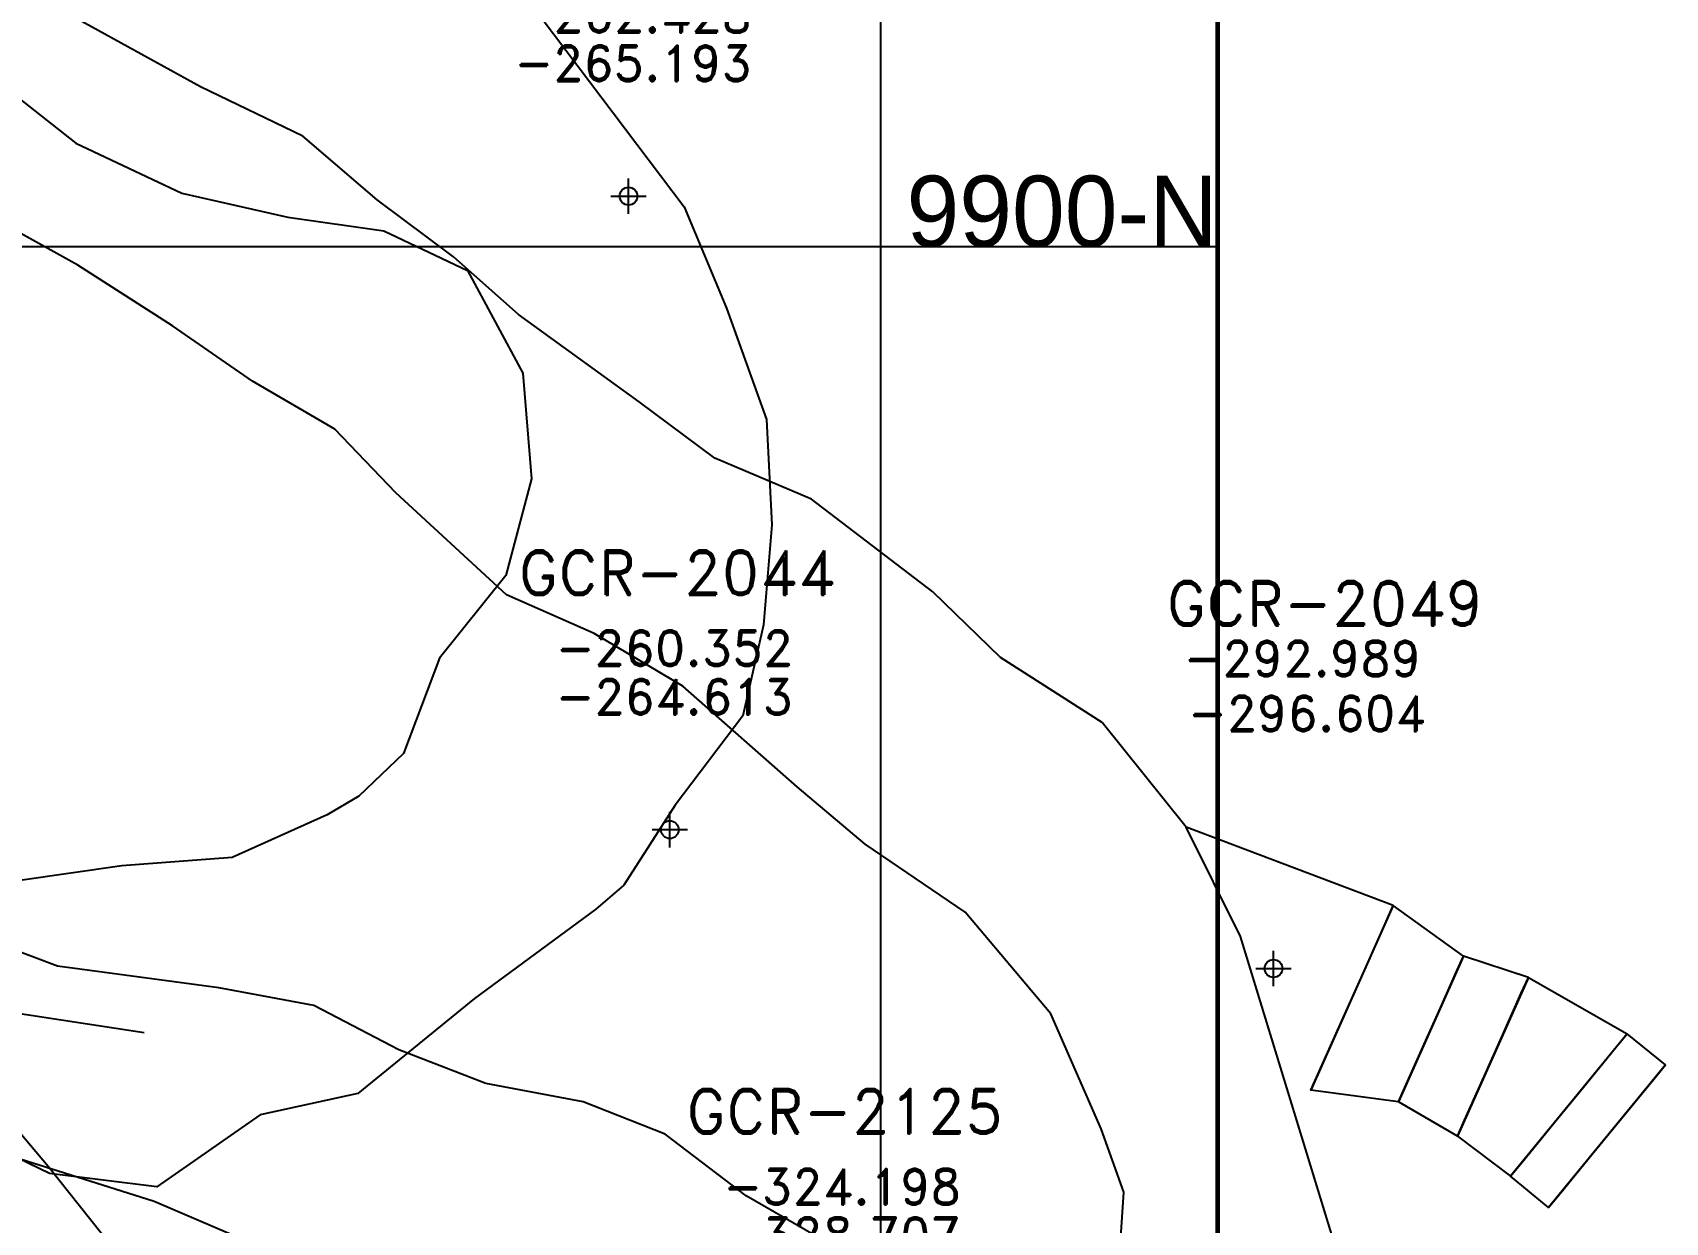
# Model space of a CAD drawing. Extents: x 10554 to 11088, y 9752 to 10019.
# Drawn here: x 10876.08 to 10922.12, y 9872.49 to 9906.03 of the extents above; entities that cross this region are included whole.
import ezdxf
from ezdxf.enums import TextEntityAlignment as Align

# ---------------------------------------------------------------- set-up
doc = ezdxf.new("R2010")
doc.units = 0
doc.header["$PDMODE"] = 34
doc.header["$PDSIZE"] = 0.5
doc.layers.get('0').update_dxf_attribs({"linetype": 'CONTINUOUS'})
for name, color, linetype in [('1', 7, 'CONTINUOUS'), ('ABAJO', 7, 'CONTINUOUS'), ('ARRIBA', 7, 'CONTINUOUS'), ('coordenadas', 7, 'CONTINUOUS'), ('COORTXT', 7, 'CONTINUOUS'), ('MARGEN', 7, 'CONTINUOUS'), ('MTEXT', 7, 'CONTINUOUS'), ('PE', 1, 'CONTINUOUS'), ('POL-12-SEPT.-06', 2, 'CONTINUOUS'), ('R-241-7710-E', 7, 'CONTINUOUS'), ('SEC', 7, 'CONTINUOUS')]:
    doc.layers.add(name, color=color, linetype=linetype)
doc.styles.add('ROMAND', font='ROMAND.SHX')
doc.styles.add('ROMANS', font='ROMANS')

# ---------------------------------------------------------------- blocks, each defined once
blk = doc.blocks.new('F2')
blk.add_point((0, 0))
at = {"style": 'ROMAND'}
for tag, height, p in [('NOMBRE', 1.25, (0.201, 6.617)), ('CIELO', 1, (0.136, 4.616)), ('PISO', 1, (0.136, 3.247))]:
    blk.add_attdef(tag, text='', height=height, dxfattribs=at).set_placement(p, align=Align.CENTER)
at = {"style": 'ROMANS', "flags": 1}
for tag, p in [('MINA', (-0.074, -3.255)), ('LOCALIZACION', (-0.074, -4.928)), ('ESTRUCTURA', (-0.074, -6.618)), ('NIVEL', (-0.074, -8.29)), ('OBRA', (-0.074, -10.121)), ('FECHA', (-0.074, -11.793)), ('ATRAS', (-0.074, -13.483)), ('TOPOGRAFO', (2.675, -15.297))]:
    blk.add_attdef(tag, text='', height=1.25, dxfattribs=at).set_placement(p, align=Align.CENTER)
blk = doc.blocks.new('mar1a')
at = {"layer": 'MARGEN', "const_width": 0.001}
blk.add_lwpolyline([(0, 1), (1, 1), (1, 0), (0, 0)], close=True, dxfattribs=at)
at = {"layer": 'MARGEN', "style": 'ROMAND', "width": 0.7, "flags": 4}
for tag, height, p in [('TITULO', 0.0065, (0.86745, 0.03284)), ('TITULO', 0.0065, (0.86745, 0.02393)), ('TITULO', 0.0065, (0.86745, 0.01497)), ('NUMERO', 0.01115, (0.97431, 0.01271)), ('CAJON', 0.00446, (0.97523, 0.0016))]:
    blk.add_attdef(tag, text='', height=height, dxfattribs=at).set_placement(p, align=Align.CENTER)
at = {"layer": 'MTEXT', "style": 'ROMAND', "width": 0.7, "flags": 4}
for tag, p, height in [('ESCALA', (0.74285, 0.07125), 0.004), ('DISENO', (0.74342, 0.03808), 0.004), ('FECHA', (0.95039, 0.03309), 0.0035), ('REVISO', (0.73747, 0.02104), 0.004), ('ARCHIVO', (0.83686, 0.00225), 0.004)]:
    blk.add_attdef(tag, p, '', height=height, dxfattribs=at)
at = {"layer": 'MTEXT', "style": 'ROMAND', "width": 0.7}
for tag, p in [('COTAS', (0.74365, 0.05435)), ('NOMBRE', (0.74311, 0.0033))]:
    blk.add_attdef(tag, p, '', height=0.004, dxfattribs=at)

msp = doc.modelspace()

# ---------------------------------------------------------------- linework, layer by layer
at = {"color": 1}
for points in [[(10918.261, 9879.393, -297.08), (10921.048, 9877.806, -297.216)], [(10918.261, 9879.393, -293.68), (10921.048, 9877.806, -293.716)], [(10916.264, 9874.919, -297.08), (10917.753, 9873.784, -297.216)], [(10916.264, 9874.919, -293.68), (10917.753, 9873.784, -293.716)]]:
    msp.add_polyline3d(points, dxfattribs=at)
at = {"layer": '1', "color": 1}
msp.add_lwpolyline([(10851.002, 9882.149), (10879.222, 9877.842)], dxfattribs=at)
at = {"layer": 'ABAJO', "color": 1}
for points in [[(10918.261, 9879.393, -297.08), (10916.431, 9879.991, -296.996), (10914.452, 9881.422, -296.917), (10908.61, 9883.633, -296.369)], [(10922.124, 9876.924, -297.31), (10921.048, 9877.806, -297.216)], [(10916.264, 9874.919, -297.08), (10914.597, 9875.882, -296.996), (10912.129, 9876.216, -296.917), (10912.129, 9876.216, -296.917)], [(10918.829, 9872.902, -297.31), (10917.753, 9873.784, -297.216)]]:
    msp.add_polyline3d(points, dxfattribs=at)
at = {"layer": 'ARRIBA', "color": 1}
for points in [[(10918.261, 9879.393, -293.68), (10916.431, 9879.991, -293.696), (10914.452, 9881.422, -293.617), (10908.61, 9883.633, -291.769)], [(10922.124, 9876.924, -293.71), (10921.048, 9877.806, -293.716)], [(10916.264, 9874.919, -293.68), (10914.597, 9875.882, -293.696), (10912.129, 9876.216, -293.617), (10912.129, 9876.216, -293.617)], [(10918.829, 9872.902, -293.71), (10917.753, 9873.784, -293.716)]]:
    msp.add_polyline3d(points, dxfattribs=at)
at = {"layer": 'coordenadas', "color": 0}
msp.add_lwpolyline([(10776.496, 9838.299), (10909.496, 9838.299), (10909.496, 9939.799), (10776.496, 9939.799)], close=True, dxfattribs=at)
for points in [[(10900, 9838.299), (10900, 9939.799)], [(10776.496, 9900), (10909.496, 9900)]]:
    msp.add_lwpolyline(points, dxfattribs=at)
at = {"layer": 'R-241-7710-E', "color": 0}
for points in [[(10871.725, 9911.656, -262.665), (10871.725, 9911.656, -262.665), (10873.675, 9910.67, -262.617), (10876.953, 9910.635, -262.595), (10879.287, 9909.629, -262.317), (10882.281, 9908.218, -262.287), (10885.037, 9906.774, -261.872), (10888.036, 9907.343, -262.081), (10890.446, 9906.419, -262), (10894.456, 9901.119, -262.407)], [(10871.725, 9911.656, -267.665), (10871.725, 9911.656, -267.665), (10873.675, 9910.67, -267.417), (10876.953, 9910.635, -266.795), (10879.287, 9909.629, -266.617), (10882.281, 9908.218, -266.487), (10885.037, 9906.774, -266.472), (10888.036, 9907.343, -266.381), (10890.446, 9906.419, -266.1), (10894.456, 9901.119, -265.804)], [(10868.92, 9905.243, -262.665), (10868.92, 9905.243, -262.665), (10871.882, 9904.63, -262.617), (10875.16, 9904.596, -262.595), (10877.294, 9902.918, -262.317), (10880.288, 9901.508, -262.287), (10883.271, 9900.83, -261.872), (10885.986, 9900.441, -262.081), (10888.34, 9899.325, -262), (10889.899, 9896.429, -259.105)], [(10868.92, 9905.243, -267.665), (10868.92, 9905.243, -267.665), (10871.882, 9904.63, -267.417), (10875.16, 9904.596, -266.795), (10877.294, 9902.918, -266.617), (10880.288, 9901.508, -266.487), (10883.271, 9900.83, -266.472), (10885.986, 9900.441, -266.381), (10888.34, 9899.325, -266.1), (10889.899, 9896.429, -265.505)], [(10881.332, 9879.103, -321.985), (10881.332, 9879.103, -321.985), (10881.332, 9879.103, -321.985), (10881.332, 9879.103, -321.985), (10881.332, 9879.103, -321.985), (10881.332, 9879.103, -321.985), (10881.332, 9879.103, -321.985), (10881.332, 9879.103, -321.985), (10876.776, 9879.707, -321.569), (10874.099, 9880.72, -320.996), (10871.792, 9881.726, -320.769), (10869.114, 9882.635, -320.2)], [(10881.332, 9879.103, -326.385), (10881.332, 9879.103, -326.385), (10881.332, 9879.103, -326.385), (10881.332, 9879.103, -326.385), (10881.332, 9879.103, -326.385), (10881.332, 9879.103, -326.385), (10881.332, 9879.103, -326.385), (10881.332, 9879.103, -326.385), (10876.776, 9879.707, -325.869), (10874.099, 9880.72, -325.596), (10871.792, 9881.726, -325.369), (10869.114, 9882.635, -325)], [(10879.503, 9873.075, -321.985), (10879.503, 9873.075, -321.985), (10879.503, 9873.075, -321.985), (10879.503, 9873.075, -321.985), (10879.503, 9873.075, -321.985), (10879.503, 9873.075, -321.985), (10879.503, 9873.075, -321.985), (10879.503, 9873.075, -321.985), (10875.193, 9874.439, -321.569), (10872.43, 9875.165, -320.996), (10870.065, 9875.98, -320.769), (10867.359, 9876.793, -320.2)], [(10879.503, 9873.075, -326.385), (10879.503, 9873.075, -326.385), (10879.503, 9873.075, -326.385), (10879.503, 9873.075, -326.385), (10879.503, 9873.075, -326.385), (10879.503, 9873.075, -326.385), (10879.503, 9873.075, -326.385), (10879.503, 9873.075, -326.385), (10875.193, 9874.439, -325.869), (10872.43, 9875.165, -325.596), (10870.065, 9875.98, -325.369), (10867.359, 9876.793, -325)]]:
    msp.add_polyline3d(points, dxfattribs=at)
at = {"layer": 'R-241-7710-E'}
for points in [[(10880.808, 9904.502, -287.747), (10880.808, 9904.502, -287.747), (10880.808, 9904.502, -287.747), (10880.808, 9904.502, -287.747), (10876.708, 9906.758, -286.575), (10873.797, 9909.298, -286.061), (10873.797, 9909.298, -286.061)], [(10880.808, 9904.502, -291.947), (10880.808, 9904.502, -291.947), (10880.808, 9904.502, -291.947), (10880.808, 9904.502, -291.947), (10876.708, 9906.758, -291.475), (10873.797, 9909.298, -290.761), (10873.797, 9909.298, -290.761)], [(10898.046, 9892.88, -289.276), (10895.317, 9894.03, -288.937), (10893.181, 9895.622, -288.526), (10889.777, 9898.086, -288.335), (10887.942, 9899.713, -287.951), (10885.79, 9901.316, -288.338), (10883.702, 9903.117, -288.017), (10880.808, 9904.502, -287.747)], [(10898.046, 9892.88, -294.776), (10895.317, 9894.03, -294.337), (10893.181, 9895.622, -294.026), (10889.777, 9898.086, -293.435), (10887.942, 9899.713, -293.051), (10885.79, 9901.316, -292.738), (10883.702, 9903.117, -292.417), (10880.808, 9904.502, -291.947)], [(10877.35, 9899.477, -287.747), (10877.35, 9899.477, -287.747), (10877.35, 9899.477, -287.747), (10877.35, 9899.477, -287.747), (10873.134, 9901.815, -286.575), (10870.153, 9904.037, -286.061), (10870.153, 9904.037, -286.061)], [(10877.35, 9899.477, -291.947), (10877.35, 9899.477, -291.947), (10877.35, 9899.477, -291.947), (10877.35, 9899.477, -291.947), (10873.134, 9901.815, -291.475), (10870.153, 9904.037, -290.761), (10870.153, 9904.037, -290.761)], [(10894.456, 9901.119, -265.804), (10895.642, 9898.261, -265.705), (10896.775, 9895.121, -265.505), (10896.924, 9892.157, -265.105), (10896.692, 9889.338, -264.909), (10896.102, 9886.769, -264.626), (10894.197, 9884.248, -264.429), (10892.75, 9881.995, -264.356), (10891.961, 9881.319, -264.622), (10888.537, 9878.794, -264.738)], [(10894.418, 9887.608, -289.276), (10891.915, 9889.087, -288.937), (10889.439, 9890.185, -288.526), (10886.318, 9893.061, -288.335), (10884.597, 9894.853, -287.951), (10882.275, 9896.209, -288.338), (10880.017, 9897.763, -288.017), (10877.35, 9899.477, -287.747)], [(10894.418, 9887.608, -294.776), (10891.915, 9889.087, -294.337), (10889.439, 9890.185, -294.026), (10886.318, 9893.061, -293.435), (10884.597, 9894.853, -293.051), (10882.275, 9896.209, -292.738), (10880.017, 9897.763, -292.417), (10877.35, 9899.477, -291.947)], [(10889.899, 9896.429, -259.105), (10889.899, 9896.429, -259.105), (10889.899, 9896.429, -259.105), (10890.145, 9893.448, -258.905), (10889.423, 9890.722, -258.009), (10887.555, 9888.396, -257.226), (10886.534, 9885.706, -257.729), (10885.279, 9884.499, -258.322), (10885.279, 9884.499, -258.322)], [(10889.899, 9896.429, -265.505), (10889.899, 9896.429, -265.505), (10889.899, 9896.429, -265.505), (10890.145, 9893.448, -265.105), (10889.423, 9890.722, -264.909), (10887.555, 9888.396, -264.626), (10886.534, 9885.706, -264.429), (10885.279, 9884.499, -264.622), (10885.279, 9884.499, -264.622)], [(10901.462, 9890.266, -290.267), (10901.462, 9890.266, -290.267), (10901.462, 9890.266, -290.267), (10901.462, 9890.266, -290.267), (10898.046, 9892.88, -289.276), (10898.046, 9892.88, -289.276), (10898.046, 9892.88, -289.276), (10898.046, 9892.88, -289.276)], [(10901.462, 9890.266, -295.267), (10901.462, 9890.266, -295.267), (10901.462, 9890.266, -295.267), (10901.462, 9890.266, -295.267), (10898.046, 9892.88, -294.776), (10898.046, 9892.88, -294.776), (10898.046, 9892.88, -294.776), (10898.046, 9892.88, -294.776)], [(10913.14, 9870.748, -292.085), (10910.14, 9880.548, -292.129), (10908.61, 9883.633, -291.769), (10906.245, 9886.581, -291.439), (10903.37, 9888.418, -290.537), (10901.462, 9890.266, -290.267)], [(10913.14, 9870.748, -297.085), (10910.14, 9880.548, -296.529), (10908.61, 9883.633, -296.369), (10906.245, 9886.581, -296.039), (10903.37, 9888.418, -295.537), (10901.462, 9890.266, -295.267)], [(10860.793, 9888.952, -299.464), (10860.793, 9888.952, -299.464), (10860.793, 9888.952, -299.464), (10860.793, 9888.952, -299.464), (10868.027, 9883.537, -298.082), (10870.186, 9881.131, -297.732), (10871.568, 9878.671, -297.535), (10874.358, 9876.62, -297.265), (10876.514, 9874.073, -297.004), (10878.597, 9871.458, -296.342), (10878.597, 9871.458, -296.342)], [(10860.793, 9888.952, -304.264), (10860.793, 9888.952, -304.264), (10860.793, 9888.952, -304.264), (10865.337, 9885.628, -303.748), (10868.027, 9883.537, -303.182), (10870.186, 9881.131, -302.632), (10871.568, 9878.671, -302.135), (10874.358, 9876.62, -301.565), (10876.514, 9874.073, -301.304), (10878.597, 9871.458, -301.142), (10878.597, 9871.458, -301.142)], [(10897.635, 9884.767, -290.267), (10897.635, 9884.767, -290.267), (10897.635, 9884.767, -290.267), (10897.635, 9884.767, -290.267), (10894.418, 9887.608, -289.276), (10894.418, 9887.608, -289.276), (10894.418, 9887.608, -289.276), (10894.418, 9887.608, -289.276)], [(10897.635, 9884.767, -295.267), (10897.635, 9884.767, -295.267), (10897.635, 9884.767, -295.267), (10897.635, 9884.767, -295.267), (10894.418, 9887.608, -294.776), (10894.418, 9887.608, -294.776), (10894.418, 9887.608, -294.776), (10894.418, 9887.608, -294.776)], [(10885.279, 9884.499, -258.322), (10884.388, 9883.974, -258.417), (10881.704, 9882.775, -258.165), (10878.594, 9882.536, -257.385), (10875.654, 9882.114, -257.618), (10872.318, 9881.75, -257.416), (10868.966, 9881.987, -256.818), (10865.804, 9881.943, -256.335)], [(10885.279, 9884.499, -264.622), (10884.388, 9883.974, -264.417), (10881.704, 9882.775, -263.965), (10878.594, 9882.536, -263.785), (10875.654, 9882.114, -263.118), (10872.318, 9881.75, -262.816), (10868.966, 9881.987, -262.718), (10865.804, 9881.943, -263.135)], [(10906.853, 9873.339, -292.085), (10906.21, 9875.123, -292.129), (10904.797, 9878.369, -291.769), (10902.373, 9881.236, -291.439), (10899.556, 9883.154, -290.537), (10897.635, 9884.767, -290.267)], [(10906.853, 9873.339, -297.085), (10906.21, 9875.123, -296.529), (10904.797, 9878.369, -296.369), (10902.373, 9881.236, -296.039), (10899.556, 9883.154, -295.537), (10897.635, 9884.767, -295.267)], [(10900.876, 9869.736, -324.198), (10898.108, 9872.132, -323.641), (10896.203, 9873.232, -323.562), (10893.913, 9874.973, -323.01), (10891.608, 9875.881, -322.188), (10888.855, 9876.403, -321.825), (10886.408, 9877.354, -321.884), (10884.01, 9878.605, -322.038), (10881.332, 9879.103, -321.985)], [(10899.505, 9870.768, -328.767), (10898.108, 9872.132, -328.441), (10896.203, 9873.232, -328.062), (10893.913, 9874.973, -327.71), (10891.608, 9875.881, -327.588), (10888.855, 9876.403, -327.325), (10886.408, 9877.354, -327.084), (10884.01, 9878.605, -326.738), (10881.332, 9879.103, -326.385)], [(10888.537, 9878.794, -258.936), (10885.246, 9876.121, -258.417), (10882.497, 9875.519, -258.165), (10879.583, 9873.49, -257.385), (10876.556, 9873.863, -257.618), (10872.991, 9875.586, -257.416), (10869.661, 9875.625, -256.818), (10866.532, 9875.283, -256.335)], [(10888.537, 9878.794, -264.738), (10885.246, 9876.121, -264.417), (10882.497, 9875.519, -263.965), (10879.583, 9873.49, -263.785), (10876.556, 9873.863, -263.118), (10872.991, 9875.586, -262.816), (10869.661, 9875.625, -262.718), (10866.532, 9875.283, -263.135)], [(10895.999, 9866.618, -324.115), (10895.999, 9866.618, -324.115), (10894.432, 9867.395, -323.562), (10892.025, 9868.753, -323.01), (10889.692, 9869.565, -322.188), (10887.025, 9870.374, -321.825), (10884.491, 9871.039, -321.884), (10882.006, 9872.002, -322.038), (10879.503, 9873.075, -321.985)], [(10895.999, 9866.618, -328.815), (10895.999, 9866.618, -328.815), (10894.432, 9867.395, -328.062), (10892.025, 9868.753, -327.71), (10889.692, 9869.565, -327.588), (10887.025, 9870.374, -327.325), (10884.491, 9871.039, -327.084), (10882.006, 9872.002, -326.738), (10879.503, 9873.075, -326.385)], [(10903.934, 9867, -292.685), (10903.934, 9867, -292.685), (10903.934, 9867, -292.685), (10904.456, 9869.36, -292.451), (10905.931, 9870.577, -292.153), (10906.753, 9871.782, -291.871), (10906.853, 9873.339, -292.085), (10906.853, 9873.339, -292.085)], [(10903.934, 9867, -297.785), (10903.934, 9867, -297.785), (10903.934, 9867, -297.785), (10904.456, 9869.36, -297.451), (10905.931, 9870.577, -297.353), (10906.753, 9871.782, -296.871), (10906.853, 9873.339, -297.085), (10906.853, 9873.339, -297.085)]]:
    msp.add_polyline3d(points, dxfattribs=at)
at = {"layer": 'SEC', "color": 1}
for points in [[(10914.452, 9881.422, -296.917), (10912.129, 9876.216, -296.917), (10912.129, 9876.216, -295.003), (10912.361, 9876.737, -294.032), (10913, 9878.168, -293.617), (10913.581, 9879.47, -293.617), (10914.22, 9880.901, -294.032), (10914.452, 9881.422, -295.003), (10914.452, 9881.422, -296.917)], [(10916.431, 9879.991, -296.996), (10914.597, 9875.882, -296.996), (10914.597, 9875.882, -295.082), (10914.78, 9876.293, -294.112), (10915.284, 9877.423, -293.696), (10915.743, 9878.45, -293.696), (10916.247, 9879.58, -294.112), (10916.431, 9879.991, -295.082), (10916.431, 9879.991, -296.996)], [(10918.261, 9879.393, -297.08), (10916.264, 9874.919, -297.08), (10916.264, 9874.919, -295.108), (10916.463, 9875.366, -294.109), (10917.013, 9876.597, -293.68), (10917.512, 9877.715, -293.68), (10918.061, 9878.946, -294.109), (10918.261, 9879.393, -295.108), (10918.261, 9879.393, -297.08)], [(10921.048, 9877.806, -297.216), (10917.753, 9873.784, -297.216), (10917.753, 9873.784, -295.186), (10918.082, 9874.186, -294.157), (10918.989, 9875.292, -293.716), (10919.812, 9876.298, -293.716), (10920.719, 9877.404, -294.157), (10921.048, 9877.806, -295.186), (10921.048, 9877.806, -297.216)], [(10922.124, 9876.924, -297.31), (10918.829, 9872.902, -297.31), (10918.829, 9872.902, -295.222), (10919.158, 9873.304, -294.164), (10920.064, 9874.41, -293.71), (10920.888, 9875.416, -293.71), (10921.795, 9876.522, -294.164), (10922.124, 9876.924, -295.222), (10922.124, 9876.924, -297.31)]]:
    msp.add_polyline3d(points, dxfattribs=at)

# ---------------------------------------------------------------- block references
at = {"layer": 'PE', "color": 2, "xscale": 133, "yscale": 101.5, "zscale": 133}
msp.add_blockref('mar1a', (10776.496, 9838.299), dxfattribs=at)
at = {"layer": 'POL-12-SEPT.-06'}
for p, values in [((10892.883, 9901.422, -262.428), {'NOMBRE': 'GCR-1287', 'CIELO': '-262.428', 'PISO': '-265.193'}), ((10894.047, 9883.559, -260.352), {'NOMBRE': 'GCR-2044', 'CIELO': '-260.352', 'PISO': '-264.613'}), ((10898.779, 9868.375, -324.198), {'NOMBRE': 'GCR-2125', 'CIELO': '-324.198', 'PISO': '-328.707'})]:
    msp.add_blockref('F2', p, dxfattribs=at).add_auto_attribs(values)
at = {"layer": 'POL-12-SEPT.-06', "color": 1}
ref = msp.add_blockref('F2', (10911.074, 9879.644, -292.989), dxfattribs=at)
ref.add_attrib('NOMBRE', 'GCR-2049', dxfattribs={"layer": '0', "height": 1.25, "style": 'ROMAND'}).set_placement((10912.524, 9889.312, -292.989), align=Align.CENTER)
ref.add_attrib('CIELO', '-292.989', dxfattribs={"layer": '0', "height": 1, "style": 'ROMAND'}).set_placement((10911.895, 9887.887, -292.989), align=Align.CENTER)
ref.add_attrib('PISO', '-296.604', dxfattribs={"layer": '0', "height": 1, "style": 'ROMAND'}).set_placement((10912.021, 9886.336, -292.989), align=Align.CENTER)

# ---------------------------------------------------------------- texts
at = {"layer": 'COORTXT', "color": 0}
msp.add_text('9900-N', height=2, dxfattribs=at).set_placement((10909.496, 9900), align=Align.RIGHT)

doc.saveas('drawing.dxf')
